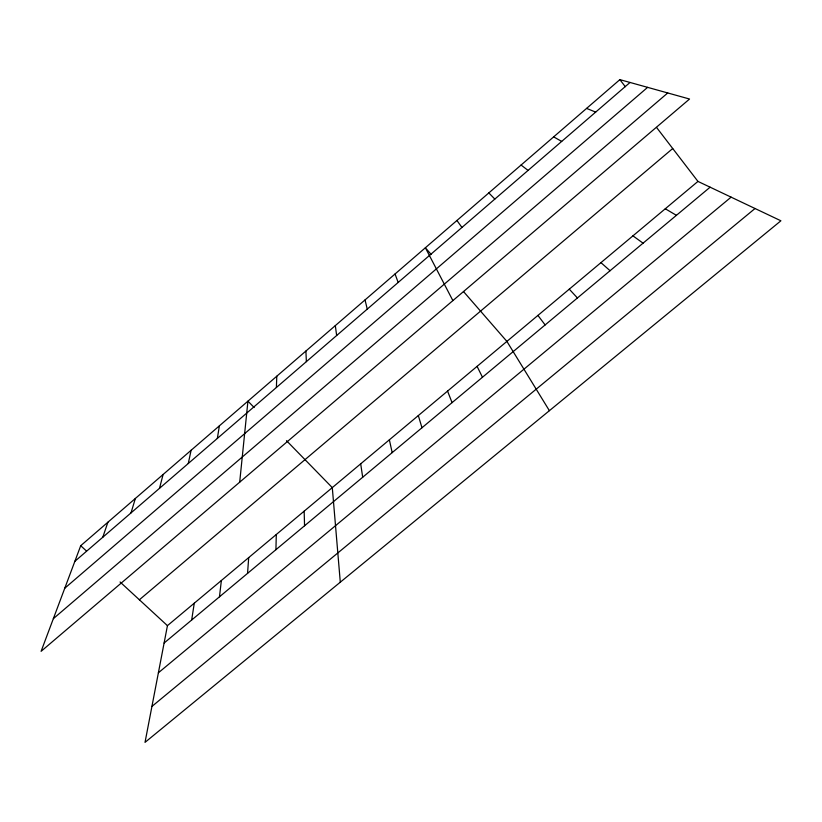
<?xml version="1.0" encoding="UTF-8"?>
<svg xmlns="http://www.w3.org/2000/svg" width="822" height="822" viewBox="0 0 822 822"><rect width="100%" height="100%" fill="white"/><g stroke="black" fill="none" stroke-linecap="round" stroke-linejoin="round"><path stroke-width="1.23" d="M275.925 549.682L276.295 534.506M276.398 387.501L276.778 376.219M247.556 573.355L248.696 557.614M239.695 482.175L247.936 401.146L254.152 407.517M219.474 596.803L221.365 580.507M191.66 620.024L194.28 603.194M217.357 438.424L219.382 425.827M697.95 181.415L167.441 625.655L145.021 742.369L780.9 220.789L697.95 181.415L656.562 127.451M188.279 463.505L191.105 450.271M159.499 488.33L163.105 474.479M130.996 512.918L135.373 498.451M102.781 537.249L107.918 522.186M80.72 545.705L41.1 651.322L689.555 99.03L619.88 79.631L80.72 545.705L86.361 550.904M74.843 561.344L630.042 82.457M64.774 588.213L647.623 87.358M53.348 618.668L667.741 92.958M139.37 599.783L672.725 148.525M164.112 643.03L710.116 187.19M158.389 672.786L731.107 197.146M151.936 706.417L755.038 208.511M586.589 108.401L595.673 112.1M553.658 136.873L561.693 141.415M665.275 208.767L676.403 215.323M632.94 235.852L643.061 243.168M521.076 165.037L528.073 170.411M600.944 262.639L610.068 270.715M120.074 581.986L167.441 625.655M286.498 440.674L332.293 487.621L340.298 582.202M488.833 192.913L494.823 199.088M569.276 289.169L577.424 297.965M431.201 254.46L425.375 247.771L452.881 300.605M463.485 291.533L506.897 341.397L549.394 410.681M619.88 79.631L625.295 86.69M537.927 315.412L545.13 324.926M456.94 220.481L461.943 227.458M477.079 366.365L482.463 377.247M447.558 391.087L452.059 402.626M395.053 273.983L398.167 282.46M418.326 415.572L421.974 427.748M365.04 299.927L367.249 309.134M389.371 439.821L392.176 452.614M360.694 463.834L362.687 477.243M335.325 325.615L336.65 335.52M305.907 351.045L306.37 361.649M304.161 511.171L304.561 525.772"/></g></svg>
